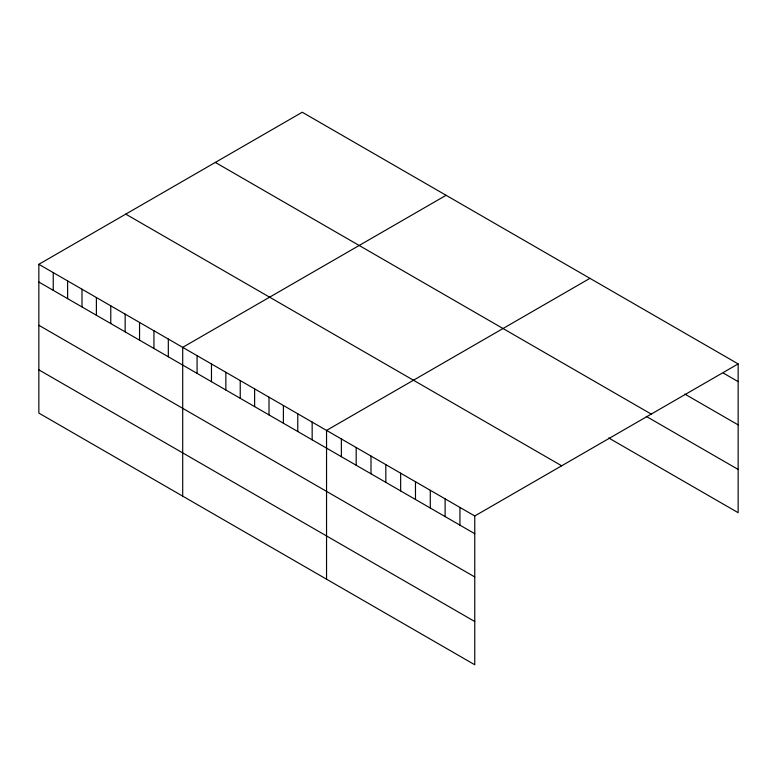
<?xml version="1.0" encoding="UTF-8"?>
<svg xmlns="http://www.w3.org/2000/svg" width="777" height="777" viewBox="0 0 777 777"><rect width="100%" height="100%" fill="white"/><g stroke="black" fill="none" stroke-linecap="round" stroke-linejoin="round"><path stroke-width="1.17" d="M38.85 264.306L474.757 515.977L474.757 664.762L38.85 413.092L38.85 264.306L302.243 112.238L738.15 363.908L738.15 512.694L608.712 437.966M446.095 195.289L182.702 347.358L182.702 496.144M589.937 278.341L326.544 430.409L326.544 579.195M474.757 515.977L738.15 363.908M723.329 373.077L738.15 381.633M684.799 394.075L738.15 424.883M215.326 162.422L651.233 414.092M646.26 416.385L738.15 469.444M125.767 214.131L561.674 465.792M38.85 282.032L474.757 533.702M38.85 325.281L474.757 576.952M38.85 369.842L474.757 621.513M459.935 507.42L459.935 525.145M445.114 498.863L445.114 516.588M430.293 490.306L430.293 508.032M415.472 481.75L415.472 499.475M400.65 473.193L400.65 490.918M385.829 464.636L385.829 482.362M371.008 456.08L371.008 473.805M356.187 447.523L356.187 465.248M341.365 438.966L341.365 456.691M312.16 422.105L312.16 439.821M297.776 413.801L297.776 431.517M283.391 405.497L283.391 423.212M269.007 397.193L269.007 414.908M254.623 388.888L254.623 406.604M240.239 380.584L240.239 398.3M225.854 372.28L225.854 389.996M211.47 363.966L211.47 381.692M197.086 355.662L197.086 373.387M168.318 339.054L168.318 356.779M153.933 330.749L153.933 348.465M139.549 322.445L139.549 340.161M125.155 314.141L125.155 331.857M110.771 305.837L110.771 323.553M96.387 297.533L96.387 315.248M82.003 289.229L82.003 306.944M67.618 280.924L67.618 298.64M53.234 272.61L53.234 290.336"/></g></svg>
